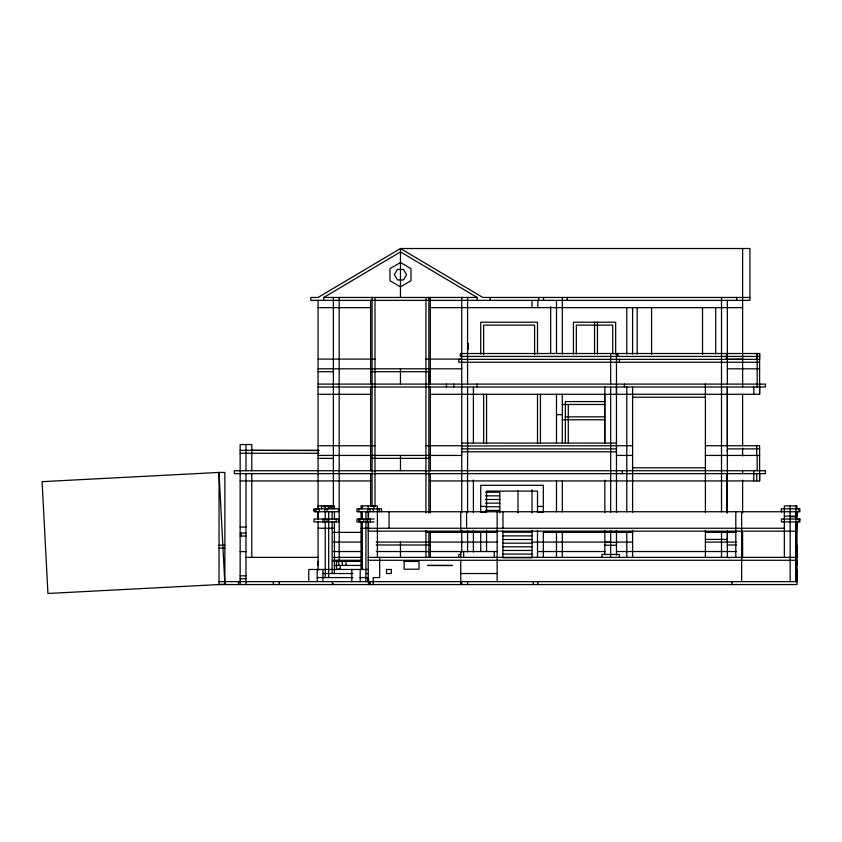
<?xml version="1.0" encoding="UTF-8"?>
<svg xmlns="http://www.w3.org/2000/svg" width="842" height="842" viewBox="0 0 842 842"><rect width="100%" height="100%" fill="white"/><g stroke="black" fill="none" stroke-linecap="round" stroke-linejoin="round"><path stroke-width="1.26" d="M313.992 509.799L313.992 511.747L338.516 511.747L338.516 508.831L313.992 508.831L313.992 509.799L315.782 509.799L315.782 508.831M318.076 519.03L318.076 511.747L318.076 519.514M318.076 506.895L318.076 505.916L334.432 505.916L334.432 508.831M323.812 506.895L323.812 505.916M324.97 506.895L324.97 505.916M327.264 506.895L327.264 505.916M328.685 508.831L328.685 505.916M332.137 508.831L332.137 505.916M358.755 511.747L358.755 508.831M361.05 508.831L361.05 505.916L377.395 505.916L377.427 557.372M362.313 519.03L362.313 511.747M362.313 508.831L362.313 505.916M367.712 511.747L367.712 508.831M368.217 508.831L368.217 505.916M370.006 511.747L370.006 508.831M373.227 511.747L373.227 508.831M373.953 508.831L373.953 505.916M379.195 511.747L379.195 508.831M381.489 511.747L381.489 508.831L356.966 508.831L356.966 511.747L799.9 511.747L799.9 508.831L781.429 508.831L781.429 511.747L781.429 508.831M616.481 394.288L616.481 387.004M727.341 542.08L727.341 532.86M727.341 511.789L727.341 473.646M727.341 451.807L727.341 448.891L759.61 448.891M727.341 445.734L727.341 387.004L727.341 512.894M727.341 359.345L742.623 359.102M727.341 356.429L727.341 353.514M753.79 480.929L753.79 470.731M753.79 394.288L753.79 387.004M756.705 480.929L756.705 473.646M757.19 359.345L757.19 353.514L757.19 387.004M430.315 480.929L759.61 480.929L759.61 473.646M430.315 394.288L759.61 394.288L759.61 387.004M759.61 356.429L460.29 356.429L460.29 353.514L759.61 353.514L759.61 359.345L458.837 359.345L458.837 362.249L759.61 362.249M790.164 581.633L790.164 505.916M795.932 521.935L795.932 581.633L795.995 531.155M795.932 519.346L795.995 516.114L784.344 516.114M796.985 569.476L796.985 581.633L219.036 581.633M796.985 565.456L796.985 560.277L368.217 560.277M796.985 516.114L796.985 511.747L796.985 519.367M796.942 547.658L796.985 545.237L796.985 557.372L368.217 557.372M240.149 581.633L240.149 580.948M323.781 300.373L323.781 297.458L400.466 251.916L477.151 297.458L477.151 300.373M323.781 297.458L477.151 297.458M749.906 297.458L482.855 297.458L400.466 248.527L318.076 297.458L310.793 297.458L310.793 300.373L749.906 300.373L749.906 248.527L400.466 248.527L400.466 297.458M318.076 307.646L370.617 307.646M430.315 307.646L742.623 307.646M468.173 343.525L467.573 343.399L468.173 343.336L468.173 349.283L467.573 349.198L468.173 349.093M467.573 343.673L468.173 343.652M467.573 343.82L468.173 343.862M468.173 344.252L467.573 344.389L468.173 344.462M467.573 344.62L468.173 344.62M467.573 344.767L468.173 344.767M467.573 344.978L468.173 345.094M467.573 345.283L468.173 345.231M467.573 345.378L468.173 345.336M468.173 345.599L467.573 345.63L468.173 345.704M467.573 345.852L468.173 345.925M467.573 346.009L468.173 346.062M467.573 346.357L468.173 346.472M467.573 346.651L468.173 346.683M467.573 346.82L468.173 346.778M467.573 346.936L468.173 346.946M467.573 347.041L468.173 347.041M467.573 347.304L468.173 347.304M467.573 347.514L468.173 347.514M467.573 347.588L468.173 347.683M467.573 347.862L468.173 347.914M467.573 347.946L468.173 347.946M467.573 348.199L468.173 348.199M467.573 348.346L468.173 348.346M467.573 348.493L468.173 348.493M467.573 348.777L468.173 348.777M467.573 348.883L468.173 348.883M318.076 359.102L374.985 359.102M425.947 359.102L461.742 359.102M318.076 368.807L461.742 368.807M727.341 368.807L759.61 368.807M318.076 371.722L333.369 371.722M370.617 371.722L430.315 371.722M318.076 384.099L765.441 384.099L765.441 387.004L318.076 387.004M318.076 394.288L370.617 394.288M632.595 397.203L705.396 397.203M604.682 401.571L565.371 401.571L565.371 443.103M562.319 404.476L604.682 404.476M556.488 414.674L562.319 414.674M565.371 416.853L604.682 416.853M562.319 419.769L604.682 419.769M461.742 443.071L616.481 443.071M318.076 445.734L374.985 445.734M425.947 445.734L461.742 445.734M632.595 445.734L461.742 445.976M705.396 445.734L759.61 445.734L759.61 480.929M461.742 448.891L616.481 448.891M240.149 450.344L318.897 450.344M461.742 451.807L616.481 451.807M240.149 453.259L318.897 453.259M318.076 455.438L461.742 455.438M616.481 455.438L632.595 455.438M705.396 455.438L759.61 455.438M318.076 458.353L333.369 458.353M370.617 458.353L430.315 458.353M632.595 467.815L705.396 467.815M240.149 480.929L370.617 480.929M485.623 492.212L499.801 492.212L499.801 512.841M485.623 495.854L499.801 495.854M485.623 499.485L499.801 499.485M485.623 503.127L499.801 503.127M480.729 506.41L486.55 506.41M537.512 506.41L543.332 506.41M485.623 506.768L499.801 506.768M328.685 506.895L334.432 506.895M485.623 510.41L499.801 510.41M790.164 516.746L795.995 516.746M374.101 519.03L356.966 519.03L356.966 521.935L374.101 521.935M240.149 527.039L245.98 527.039M318.076 528.25L334.432 528.25M361.05 528.25L784.344 528.25M795.932 528.25L796.985 528.25L796.985 521.935L796.985 584.548L219.036 584.548L219.036 472.436L224.867 472.436L224.867 584.548M796.985 531.155L368.501 531.155L368.501 521.935M502.906 532.249L532.028 532.249M333.369 532.376L361.45 532.376M425.947 532.376L486.55 532.376M486.802 532.376L497.201 532.376M632.595 532.376L543.332 532.376L543.332 557.372M705.396 532.376L736.255 532.376M240.149 533.102L245.98 533.102M502.906 535.891L532.028 535.891M240.149 536.028L245.98 536.028M705.396 539.406L727.341 539.406M502.906 539.533L532.028 539.533M333.369 542.08L361.45 542.08M376.258 542.08L486.55 542.08M486.802 542.08L497.201 542.08M532.028 542.08L610.661 542.08M616.481 542.08L632.595 542.08M705.396 542.08L736.255 542.08M604.83 542.322L616.481 542.322M502.906 543.174L532.028 543.174M376.258 544.995L430.315 544.995M727.341 544.995L736.255 544.995M219.036 545.237L224.867 545.237M604.83 545.237L616.481 545.237M502.906 546.816L532.028 546.816M219.036 548.153L224.867 548.153M502.906 550.457L532.028 550.457M333.369 551.542L361.45 551.542M376.258 551.542L497.159 551.542M537.512 551.542L605.43 551.542M616.481 551.542L736.255 551.542M240.149 551.605L245.98 551.605M502.906 554.089L532.028 554.089M460.774 554.457L458.837 554.457L458.837 557.372M245.98 557.372L318.076 557.372M333.369 557.372L361.45 557.372M333.369 560.277L361.555 560.277M361.85 561.372L333.369 561.372L362.144 561.425M334.232 565.424L361.965 565.424M427.757 565.424L452.607 565.477L427.483 565.477M340.221 569.192L336.526 569.192L336.526 561.372M368.217 569.476L308.772 569.476L308.772 581.633M322.949 573.528L352.987 573.528M365.923 573.528L368.217 573.528M460.753 573.528L497.159 573.528M240.149 575.812L245.98 575.812M317.213 577.58L352.987 577.58M360.008 577.58L368.501 577.58L368.501 584.548M240.149 578.728L245.98 578.728M251.8 450.375L318.897 450.544M729.719 557.825L727.341 557.372L727.341 530.913M798.9 508.831L798.9 511.747M798.9 519.03L798.9 521.935M796.985 508.831L796.985 505.916L784.344 505.916L784.344 557.372M796.322 531.155L796.322 557.372M795.995 505.916L795.995 581.633M795.932 511.747L795.932 519.03M759.61 353.514L759.61 394.288M757.19 455.438L757.19 470.731M756.705 445.734L756.705 455.438M742.623 248.527L742.623 387.004M742.623 394.288L742.623 445.818M742.623 448.165L742.623 455.848M742.623 470.731L742.623 473.646M742.623 480.172L742.623 512.957M742.623 532.376L742.623 557.372M741.634 511.747L741.634 581.633M736.803 297.458L736.803 300.373M735.803 511.747L735.803 557.372M731.93 581.633L731.93 584.548M727.341 300.373L727.341 384.099M727.099 473.646L727.099 512.894M726.372 353.514L726.372 359.345M721.51 297.458L721.51 511.789M721.51 532.376L721.51 557.372M715.689 307.646L715.689 353.861M705.396 384.099L705.396 512.115M705.396 530.313L705.396 557.372M702.533 307.646L702.533 354.493M651.571 307.646L651.571 354.493M637.183 307.646L637.183 353.956M632.595 307.646L632.595 354.04M632.595 387.004L632.595 512.157M632.595 530.365L632.595 557.372M626.774 307.646L626.774 353.956M626.774 387.004L626.774 511.789M626.774 532.376L626.774 557.372M624.49 384.099L624.49 387.004M622.301 470.731L622.301 473.646M619.396 359.345L619.396 362.249M619.396 557.372L619.396 554.457L601.925 554.457L601.925 557.372M617.933 353.514L617.933 356.429M616.481 353.514L616.481 512.41M616.481 530.428L616.481 555.036M615.66 354.008L615.66 322.212L573.434 322.212L573.434 354.008M612.744 353.872L612.744 325.117L576.338 325.117L576.338 353.872M610.661 353.514L610.661 384.099M610.661 387.004L610.661 512.41M610.661 530.428L610.661 557.372M604.83 387.004L604.83 443.071M604.83 480.129L604.83 512.589M604.83 530.428L604.83 554.457M604.682 394.288L604.682 443.113M597.452 322.212L597.452 353.872M594.547 322.212L594.547 353.872M568.287 404.476L568.287 443.103M567.171 297.458L567.171 300.373M562.319 297.458L562.319 354.04M562.319 394.288L562.319 443.134M562.319 480.929L562.319 511.789M562.319 532.376L562.319 557.372M556.488 300.373L556.488 353.566M556.488 394.288L556.488 443.145M556.488 480.929L556.488 511.789M556.488 532.376L556.488 557.372M550.668 306.593L550.668 353.577M543.532 297.458L543.532 300.373M540.427 394.288L540.427 443.166M538.68 297.458L538.68 300.373M537.849 300.373L537.849 307.646M537.849 581.99L537.849 584.548M537.512 354.008L537.512 322.212L480.729 322.212L480.729 354.008M537.512 394.288L537.512 443.734M537.512 530.397L537.512 557.372M534.596 354.671L534.596 325.117L483.634 325.117L483.634 354.671M533.26 581.99L533.26 584.548M532.028 300.373L532.028 307.646M532.028 489.844L532.028 512.778M532.028 530.365L532.028 557.73L502.906 557.73L502.979 531.155M517.998 490.675L517.998 512.757M502.979 511.747L502.979 528.25M497.159 511.747L497.159 581.633M494.243 551.542L494.243 557.372M490.139 297.458L490.139 300.373M486.55 394.288L486.55 443.734M486.55 530.397L486.55 551.542M483.634 394.288L483.634 443.166M480.729 532.376L480.729 551.542M477.035 384.099L477.035 387.004M473.393 387.004L473.393 443.071M473.393 480.129L473.393 512.589M473.393 530.428L473.393 551.984M467.573 297.458L467.573 384.099M467.573 387.004L467.573 512.41M467.573 530.428L467.573 551.984M467.573 581.99L467.573 584.548M466.573 511.747L466.573 528.25M463.668 551.542L463.668 557.372M461.742 297.458L461.742 512.41M461.742 530.428L461.742 551.984M461.742 581.99L461.742 584.548M460.753 511.747L460.753 531.155M460.753 551.542L460.753 557.762M460.753 560.277L460.753 584.548M453.733 384.099L453.733 387.004M446.46 384.099L446.46 387.004M430.315 297.458L430.315 384.099M430.315 387.004L430.315 470.731M430.315 473.646L430.315 512.799M430.315 532.376L430.315 557.372M429.104 371.722L429.104 384.099M428.862 297.458L428.862 512.799M428.862 532.376L428.862 557.372M425.947 297.458L425.947 512.799M425.947 530.46L425.947 557.372M400.466 368.807L400.466 384.099M400.466 455.438L400.466 470.731M400.466 542.08L400.466 557.372M389.078 511.747L389.078 528.25M379.7 557.372L379.7 577.58L373.227 577.58L373.227 584.548M374.985 297.458L374.985 506.274M372.08 297.458L372.08 506.274M370.617 300.373L370.617 384.099M370.617 387.004L370.617 470.731M370.617 473.646L370.617 506.652M370.291 519.03L370.291 521.935M370.291 581.633L370.291 584.548M370.006 581.633L370.006 584.548M368.501 511.747L368.501 519.03M368.217 511.747L368.217 519.367M368.217 521.903L368.217 581.633M368.049 577.58L368.049 581.633M367.712 519.03L367.712 521.935M365.944 511.747L365.923 581.633M363.649 519.03L363.649 521.935M362.313 521.935L362.313 569.476M361.05 511.747L361.05 519.03M361.05 521.935L361.05 569.476M360.187 569.476L360.187 581.633M360.008 519.03L360.008 521.935M358.755 519.03L358.755 521.935M351.851 569.476L351.851 581.633M346.02 561.372L346.02 565.424M342.294 561.372L342.294 565.424M340.221 565.424L340.231 569.476M339.189 297.458L339.189 560.277M338.789 561.372L338.789 565.424M336.221 519.03L336.221 521.935M334.432 511.747L334.432 519.03M334.432 521.935L334.432 573.528M333.369 297.458L333.369 505.905M333.369 583.716L333.369 584.548M332.369 581.633L332.369 584.548M332.137 511.747L332.137 519.03M332.137 521.935L332.137 573.528M330.759 505.916L330.759 506.895M328.685 511.747L328.685 577.58M328.464 505.916L328.464 506.895M327.043 508.831L327.043 511.747M327.043 519.03L327.043 521.935M325.244 505.916L325.244 508.831M325.244 511.747L325.244 519.03M325.244 521.935L325.244 577.58M324.738 508.831L324.738 511.747M324.738 519.03L324.738 521.935M322.949 519.03L322.949 521.935M322.949 569.476L322.949 581.633M321.581 505.916L321.581 508.831M319.276 508.831L319.276 511.747M318.076 300.373L318.076 509.221M318.076 521.903L318.076 570.139M317.213 569.476L317.213 581.633M315.782 509.799L315.782 511.747M279.228 581.633L279.228 584.548M273.397 581.633L273.397 584.548M251.8 470.731L251.8 444.523L240.149 444.523L240.149 584.548M251.8 473.646L251.8 557.372M245.98 444.523L245.98 470.731M245.98 473.646L245.98 584.548M241.128 533.102L241.128 536.028M238.454 581.633L238.454 584.548M404.139 561.425L404.139 569.192L419.021 569.192L419.021 561.425L404.139 561.425M795.995 557.372L795.953 560.277L795.932 557.372M397.435 269.429L394.403 274.692L397.435 279.944L403.507 279.944L406.539 274.692L403.507 269.429L397.435 269.429M400.466 262.557L389.962 268.619L389.962 280.754L400.466 286.817L410.98 280.754L410.98 268.619L400.466 262.557M219.036 472.436L42.1 481.656L47.931 593.473L224.867 584.243L219.036 472.436M468.173 344.052L467.573 344.041L468.173 344.083M765.441 470.731L234.329 470.731L234.329 473.646L765.441 473.646L765.441 470.731M543.332 485.297L480.729 485.297L480.729 512.231L486.55 512.231L486.55 491.118L537.512 491.118L537.512 512.231L543.332 512.231L543.332 485.297M338.516 519.03L313.992 519.03L313.992 521.935L338.516 521.935L338.516 519.03M799.9 519.03L781.429 519.03L781.429 521.935L799.9 521.935L799.9 519.03M318.35 561.425L318.244 565.477L318.35 561.425M391.32 569.476L386.52 569.476L386.52 573.528L391.32 573.528L391.32 569.476"/></g></svg>
